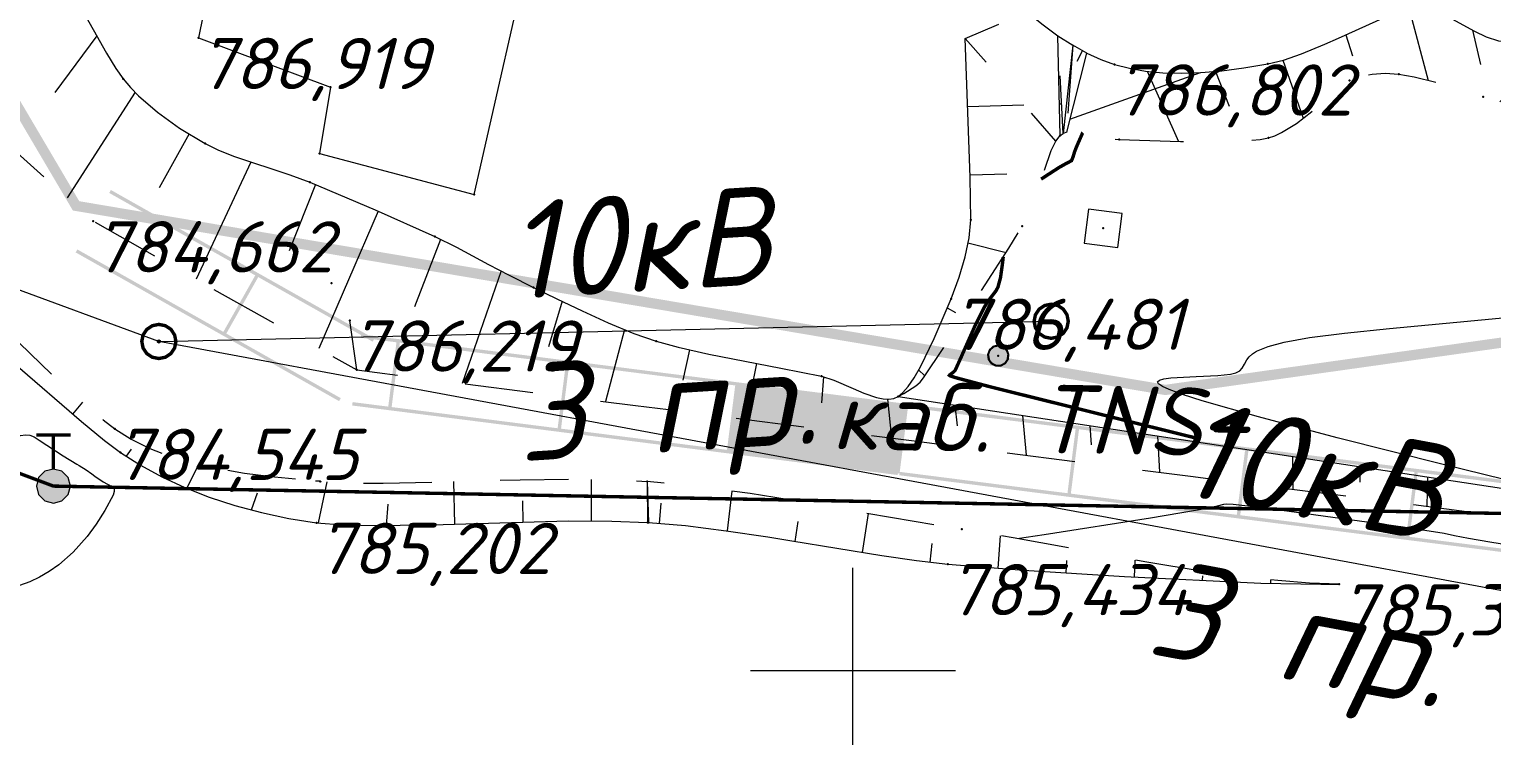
# Model space of a CAD drawing. Header units: metres. Extents: x 629572 to 645168, y 4785785 to 4790166.
# Drawn here: x 634375.88 to 634418.71, y 4788198.08 to 4788218.77 of the extents above; entities that cross this region are included whole.
import ezdxf

# ---------------------------------------------------------------- set-up
doc = ezdxf.new("R2010")
doc.units = ezdxf.units.M
for name, pattern in [('Сплошная', [0]), ('Сплошная_0_50', [0]), ('Штриховая 2', [4, 2, -2])]:
    doc.linetypes.add(name, pattern=pattern)
doc.layers.get('0').update_dxf_attribs({"linetype": 'CONTINUOUS'})
for name, color, linetype in [('Горизонтали', 7, 'CONTINUOUS'), ('Здания и строения', 7, 'CONTINUOUS'), ('каб.TNS+', 7, 'CONTINUOUS'), ('Кабельные столбики-сторожки', 7, 'CONTINUOUS'), ('красная линия', 7, 'CONTINUOUS'), ('Нурсултан', 7, 'CONTINUOUS'), ('Оттяжки для опор', 7, 'CONTINUOUS'), ('Сетка координатная', 7, 'CONTINUOUS'), ('Стенка подпорная', 7, 'CONTINUOUS'), ('Столбы железобетонные', 7, 'CONTINUOUS'), ('тест', 7, 'CONTINUOUS')]:
    doc.layers.add(name, color=color, linetype=linetype)
doc.layers.add('ЛЭП в.напряж.', color=10, linetype='SIL_KAB_VYSVOLT', lineweight=13)
doc.styles.add('ISOCPEUR', font='isocpeui.ttf')
doc.styles.get("Standard").update_dxf_attribs({"font": 'isocpeui.ttf'})
doc.linetypes.add('SIL_KAB_VYSVOLT', pattern='A,1.5,["<<",Standard,S=1.6,R=0,X=-1.5,Y=-0.8],5,0,1.5,[">>",Standard,S=1.6,R=0,X=-2.14,Y=-0.8],-2,8,-2', length=20)
doc.linetypes.add('TELEFON', pattern='A,8,["o",Standard,S=1,R=0,X=-4.33,Y=-0.34],-2', length=10)

# ---------------------------------------------------------------- blocks, each defined once
blk = doc.blocks.new('26 - 108.1.1 опоры  жб d-1.0')
blk.add_hatch(color=7).paths.add_polyline_path([(0, 0.05), (-0.05, 0), (0, -0.05), (0.05, 0)])
at = {"color": 7, "linetype": 'Continuous', "lineweight": 0, "const_width": 0.1, "flags": 128}
blk.add_lwpolyline([(0, 0.5), (0.191, 0.462), (0.354, 0.354), (0.462, 0.191), (0.5, 0), (0.462, -0.191), (0.354, -0.354), (0.191, -0.462), (0, -0.5), (-0.191, -0.462), (-0.354, -0.354), (-0.462, -0.191), (-0.5, 0), (-0.462, 0.191), (-0.354, 0.354), (-0.191, 0.462), (0, 0.5)], close=True, dxfattribs=at)
at = {"color": 7, "linetype": 'Continuous', "lineweight": 0, "true_color": 0xffffff, "flags": 128}
blk.add_lwpolyline([(0, 0.5), (-0.25, 0.433), (-0.433, 0.25), (-0.5, 0), (-0.433, -0.25), (-0.25, -0.433), (0, -0.5), (0.25, -0.433), (0.433, -0.25), (0.5, 0), (0.433, 0.25), (0.25, 0.433), (0, 0.5)], close=True, dxfattribs=at)
at = {"color": 7, "linetype": 'Continuous', "lineweight": 0, "flags": 128}
for points in [[(0, 0.05), (-0.05, 0), (0, -0.05), (0.05, 0), (0, 0.05)], [(0, 0.05), (0.043, 0.025), (0.043, -0.025), (0, -0.05), (-0.043, -0.025), (-0.043, 0.025), (0, 0.05)]]:
    blk.add_lwpolyline(points, close=True, dxfattribs=at)
at = {"color": 7, "style": 'ISOCPEUR', "flags": 1}
for tag in ['Отметка(высота) верхнего провода', 'Отметка(высота) нижнего провода', 'X', 'Высота', 'Отметка', 'Имя объекта CREDO-III', 'Код объекта CREDO-III', 'Номер', 'Y']:
    blk.add_attdef(tag, (0, 0), '', height=2.5, dxfattribs=at)
blk = doc.blocks.new('20 - 106.1.1 столбы дерев d-0.6')
at = {"true_color": 0xffffff}
blk.add_hatch(color=7, dxfattribs=at).paths.add_polyline_path([(0.295, 0.052), (0.193, 0.23), (0, 0.3), (0, 0.3), (-0.193, 0.23), (-0.295, 0.052), (-0.26, -0.15), (-0.103, -0.282), (0.103, -0.282), (0.26, -0.15)])
at = {"color": 7, "linetype": 'Continuous', "lineweight": 0, "const_width": 0.06, "flags": 128}
blk.add_lwpolyline([(0, 0.3), (0.139, 0.266), (0.247, 0.17), (0.298, 0.036), (0.281, -0.106), (0.199, -0.225), (0.072, -0.291), (-0.072, -0.291), (-0.199, -0.225), (-0.281, -0.106), (-0.298, 0.036), (-0.247, 0.17), (-0.139, 0.266), (0, 0.3)], close=True, dxfattribs=at)
at = {"color": 7, "linetype": 'Continuous', "lineweight": 0, "true_color": 0xffffff, "flags": 128}
blk.add_lwpolyline([(0, 0.3), (-0.193, 0.23), (-0.295, 0.052), (-0.26, -0.15), (-0.103, -0.282), (0.103, -0.282), (0.26, -0.15), (0.295, 0.052), (0.193, 0.23), (0, 0.3)], close=True, dxfattribs=at)
at = {"color": 7, "style": 'ISOCPEUR', "flags": 1}
for tag in ['X', 'Высота', 'Отметка', 'Имя объекта CREDO-III', 'Код объекта CREDO-III', 'Номер', 'Y']:
    blk.add_attdef(tag, (0, 0), '', height=2.5, dxfattribs=at)
blk = doc.blocks.new('1010 - 119.2 эл.кабел.столбики-сторожки')
blk.add_hatch(color=7).paths.add_polyline_path([(0, 0.5), (-0.25, 0.433), (-0.433, 0.25), (-0.5, 0), (-0.433, -0.25), (-0.25, -0.433), (0, -0.5), (0.25, -0.433), (0.433, -0.25), (0.5, 0), (0.433, 0.25), (0.25, 0.433), (0, 0.5)])
at = {"color": 7, "linetype": 'Continuous', "lineweight": 0, "const_width": 0.1, "flags": 128}
for points in [[(-0.5, 1.5), (0.5, 1.5)], [(0, 0.5), (0, 1.5)]]:
    blk.add_lwpolyline(points, dxfattribs=at)
at = {"color": 7, "linetype": 'Continuous', "lineweight": 0, "flags": 128}
blk.add_lwpolyline([(0, 0.5), (-0.25, 0.433), (-0.433, 0.25), (-0.5, 0), (-0.433, -0.25), (-0.25, -0.433), (0, -0.5), (0.25, -0.433), (0.433, -0.25), (0.5, 0), (0.433, 0.25), (0.25, 0.433), (0, 0.5)], close=True, dxfattribs=at)
at = {"color": 7, "style": 'ISOCPEUR', "flags": 1}
for tag in ['X', 'Отметка', 'Отметка', 'Имя объекта CREDO-III', 'Код объекта CREDO-III', 'Примечание', 'Тип попереч. профиля', 'Y']:
    blk.add_attdef(tag, (0, 0), '', height=2.5, dxfattribs=at)
blk = doc.blocks.new('Крест')
at = {"color": 0, "linetype": 'Continuous', "lineweight": 0, "flags": 128}
for points in [[(0, -1), (0, 1)], [(-1, 0), (1, 0)]]:
    blk.add_lwpolyline(points, dxfattribs=at)

msp = doc.modelspace()

# ---------------------------------------------------------------- hatches: boundary and pattern name
at = {"layer": 'Стенка подпорная'}
h = msp.add_hatch(color=7, dxfattribs=at)
h.paths.add_polyline_path([(634378.223, 4788213.98), (634378.223, 4788213.979), (634382.499, 4788211.565), (634381.565, 4788209.911), (634377.289, 4788212.325), (634377.24, 4788212.238), (634377.24, 4788212.238), (634381.56, 4788209.799), (634384.954, 4788207.883), (634384.992, 4788207.951), (634385.003, 4788207.97), (634381.652, 4788209.861), (634382.586, 4788211.516), (634385.6, 4788209.815), (634385.59, 4788209.739), (634385.775, 4788209.716), (634385.937, 4788209.624), (634385.974, 4788209.69), (634386.634, 4788209.606), (634386.394, 4788207.722), (634385.35, 4788207.855), (634385.347, 4788207.833), (634385.337, 4788207.755), (634386.431, 4788207.616), (634391.391, 4788206.984), (634396.35, 4788206.352), (634401.31, 4788205.72), (634401.315, 4788205.759), (634401.325, 4788205.758), (634401.327, 4788205.768), (634401.317, 4788205.769), (634401.317, 4788205.769), (634401.327, 4788205.768), (634401.366, 4788205.763), (634401.619, 4788207.747), (634401.579, 4788207.752), (634401.581, 4788207.762), (634401.571, 4788207.763), (634401.576, 4788207.803), (634396.616, 4788208.435), (634391.656, 4788209.067), (634386.696, 4788209.699), (634385.807, 4788209.813), (634382.592, 4788211.628), (634378.272, 4788214.066)])
h.paths.add_polyline_path([(634396.554, 4788208.342), (634396.313, 4788206.457), (634391.453, 4788207.077), (634391.693, 4788208.962)], flags=16)
h.paths.add_polyline_path([(634391.594, 4788208.974), (634391.354, 4788207.089), (634386.493, 4788207.709), (634386.733, 4788209.594)], flags=16)
h = msp.add_hatch(color=7, dxfattribs=at)
h.paths.add_polyline_path([(634426.292, 4788203.594), (634426.418, 4788204.586), (634426.42, 4788204.596), (634426.425, 4788204.636), (634421.465, 4788205.268), (634416.505, 4788205.9), (634411.545, 4788206.532), (634406.585, 4788207.164), (634401.625, 4788207.796), (634401.613, 4788207.697), (634406.523, 4788207.071), (634406.283, 4788205.187), (634401.373, 4788205.812), (634401.36, 4788205.713), (634406.32, 4788205.081), (634411.28, 4788204.449), (634416.239, 4788203.817), (634421.199, 4788203.185), (634426.159, 4788202.552), (634426.172, 4788202.652)])
h.paths.add_polyline_path([(634421.403, 4788205.175), (634421.162, 4788203.29), (634416.302, 4788203.91), (634416.542, 4788205.794)], flags=16)
h.paths.add_polyline_path([(634411.483, 4788206.439), (634411.243, 4788204.554), (634406.382, 4788205.174), (634406.622, 4788207.059)], flags=16)
h.paths.add_polyline_path([(634416.443, 4788205.807), (634416.203, 4788203.922), (634411.342, 4788204.542), (634411.582, 4788206.427)], flags=16)

# ---------------------------------------------------------------- linework, layer by layer
at = {"layer": 'Горизонтали', "color": 34, "linetype": 'Сплошная', "lineweight": 0, "true_color": 0xa55200, "flags": 128}
for points, elevation in [([(634419.626, 4788205.448), (634417.328, 4788206.02), (634414.185, 4788206.811), (634411.876, 4788207.419), (634410.223, 4788207.892), (634409.654, 4788208.074), (634409.257, 4788208.22), (634409.063, 4788208.31), (634408.952, 4788208.386), (634408.923, 4788208.449), (634408.974, 4788208.499), (634409.101, 4788208.536), (634409.309, 4788208.565), (634410.05, 4788208.602), (634410.69, 4788208.63), (634411.058, 4788208.672), (634411.214, 4788208.713), (634411.326, 4788208.771), (634411.403, 4788208.848), (634411.468, 4788208.968), (634411.531, 4788209.089), (634411.602, 4788209.182), (634411.697, 4788209.266), (634411.818, 4788209.344), (634412.157, 4788209.487), (634412.628, 4788209.612), (634413.366, 4788209.742), (634414.391, 4788209.874), (634415.713, 4788210.011), (634417.684, 4788210.191), (634420.783, 4788210.487), (634421.916, 4788210.628), (634423.2, 4788210.816), (634424.037, 4788210.94), (634424.556, 4788210.997), (634424.971, 4788211.012), (634425.314, 4788210.985), (634425.575, 4788210.926), (634425.837, 4788210.833), (634426.104, 4788210.704), (634426.431, 4788210.513), (634426.795, 4788210.309), (634426.922, 4788210.263), (634427.034, 4788210.246), (634427.18, 4788210.266), (634427.333, 4788210.34), (634427.502, 4788210.47), (634427.749, 4788210.702), (634428.126, 4788211.052), (634428.46, 4788211.315), (634428.79, 4788211.532), (634429.285, 4788211.824), (634429.854, 4788212.161), (634430.222, 4788212.415), (634430.49, 4788212.652), (634430.659, 4788212.878), (634430.716, 4788213.008), (634430.749, 4788213.146), (634430.757, 4788213.293), (634430.741, 4788213.451), (634430.64, 4788213.792), (634430.424, 4788214.241), (634430.268, 4788214.56), (634430.202, 4788214.778), (634430.194, 4788214.97), (634430.243, 4788215.134), (634430.353, 4788215.284), (634430.462, 4788215.394), (634430.463, 4788215.394), (634430.489, 4788215.414), (634430.512, 4788215.437), (634430.535, 4788215.468), (634430.565, 4788215.527), (634430.589, 4788215.6), (634430.606, 4788215.684), (634430.606, 4788215.685), (634430.629, 4788215.749), (634430.699, 4788215.831), (634430.81, 4788215.927), (634430.923, 4788216), (634431.034, 4788216.046), (634431.141, 4788216.064), (634431.253, 4788216.054), (634431.379, 4788216.017), (634431.688, 4788215.853), (634431.82, 4788215.763), (634431.926, 4788215.66), (634432.203, 4788215.278), (634432.344, 4788215.057), (634432.661, 4788214.564), (634432.919, 4788214.2), (634433.161, 4788213.905), (634433.387, 4788213.679), (634433.648, 4788213.488), (634433.935, 4788213.344), (634434.244, 4788213.25), (634434.598, 4788213.199), (634434.719, 4788213.187), (634434.772, 4788213.182), (634434.833, 4788213.176), (634434.836, 4788213.176), (634434.845, 4788213.175)], 785.5), ([(634384.262, 4788205.545), (634384.287, 4788205.547), (634384.39, 4788205.549), (634384.43, 4788205.533), (634384.431, 4788205.533), (634384.433, 4788205.53), (634384.434, 4788205.529), (634384.434, 4788205.529), (634384.434, 4788205.529), (634384.434, 4788205.529)], 784.5), ([(634422.86, 4788203.136), (634422.611, 4788203.17), (634421.307, 4788203.354), (634419.677, 4788203.592), (634418.649, 4788203.752), (634418.031, 4788203.858), (634417.616, 4788203.939), (634417.319, 4788204.007), (634417.315, 4788204.008), (634416.11, 4788204.197), (634411.999, 4788204.754), (634411.136, 4788204.853), (634410.945, 4788204.864), (634410.854, 4788204.854), (634410.854, 4788204.854), (634410.663, 4788204.804), (634410.417, 4788204.75), (634410.034, 4788204.677), (634408.714, 4788204.461), (634405.598, 4788203.97), (634405.072, 4788203.887), (634404.879, 4788203.856), (634404.851, 4788203.852)], 785)]:
    msp.add_lwpolyline(points, dxfattribs=dict(at, elevation=elevation))
at = {"layer": 'Горизонтали', "color": 34, "linetype": 'Сплошная', "lineweight": 0, "const_width": 0.1, "elevation": 786, "flags": 128}
for points in [[(634405.512, 4788214.384), (634405.611, 4788214.449), (634406.036, 4788214.724), (634406.278, 4788214.86), (634406.31, 4788214.874), (634406.402, 4788214.925), (634406.445, 4788215.027), (634406.448, 4788215.039), (634406.487, 4788215.17), (634406.541, 4788215.312), (634406.618, 4788215.49), (634406.711, 4788215.701), (634406.726, 4788215.733), (634406.726, 4788215.734), (634406.731, 4788215.746), (634406.732, 4788215.747)], [(634410.13, 4788206.782), (634408.902, 4788207.086), (634404.001, 4788208.308), (634403.002, 4788208.572), (634402.847, 4788208.624), (634402.827, 4788208.638), (634402.836, 4788208.651), (634402.836, 4788208.651), (634402.94, 4788208.729), (634402.998, 4788208.791), (634403.179, 4788209.193), (634403.205, 4788209.252), (634403.582, 4788210.103), (634403.845, 4788210.628), (634403.968, 4788210.825), (634404.105, 4788211.002), (634404.194, 4788211.118), (634404.247, 4788211.22), (634404.322, 4788211.497), (634404.383, 4788211.931), (634404.397, 4788212.054), (634404.401, 4788212.091), (634404.402, 4788212.099), (634404.402, 4788212.105)]]:
    msp.add_lwpolyline(points, dxfattribs=at)
at = {"layer": 'Горизонтали', "color": 34, "linetype": 'Сплошная', "lineweight": 0, "true_color": 0xa55200, "elevation": 785, "flags": 128}
msp.add_lwpolyline([(634375.6, 4788202.489), (634375.095, 4788202.387), (634374.552, 4788202.357), (634374.007, 4788202.402), (634373.497, 4788202.519), (634373.271, 4788202.6), (634373.066, 4788202.696), (634372.885, 4788202.804), (634372.731, 4788202.924), (634372.607, 4788203.054), (634372.512, 4788203.192), (634372.448, 4788203.337), (634372.415, 4788203.489), (634372.411, 4788203.625), (634372.429, 4788203.77), (634372.53, 4788204.086), (634372.718, 4788204.437), (634372.991, 4788204.818), (634373.355, 4788205.233), (634373.792, 4788205.661), (634374.285, 4788206.084), (634374.779, 4788206.454), (634375.252, 4788206.742), (634375.448, 4788206.829), (634375.621, 4788206.881), (634375.769, 4788206.898), (634375.902, 4788206.882), (634376.026, 4788206.835), (634376.174, 4788206.745), (634376.176, 4788206.743), (634376.878, 4788206.282), (634377.278, 4788206.034), (634377.345, 4788205.995), (634377.55, 4788205.87), (634377.716, 4788205.75), (634377.799, 4788205.689), (634378.05, 4788205.522), (634378.302, 4788205.38), (634378.303, 4788205.379), (634378.348, 4788205.35), (634378.37, 4788205.316), (634378.371, 4788205.239), (634378.336, 4788205.125), (634378.099, 4788204.678), (634377.844, 4788204.281), (634377.576, 4788203.919), (634377.171, 4788203.465), (634376.744, 4788203.086), (634376.468, 4788202.89), (634376.185, 4788202.725), (634375.895, 4788202.591), (634375.6, 4788202.489)], close=True, dxfattribs=at)
at = {"layer": 'Здания и строения', "color": 8, "linetype": 'Сплошная', "lineweight": 0, "flags": 128}
msp.add_lwpolyline([(634381.997, 4788224.26), (634380.84, 4788218.519), (634384.707, 4788217.079), (634384.381, 4788215.137), (634388.905, 4788213.929), (634390.732, 4788221.967), (634381.997, 4788224.26)], close=True, dxfattribs=at)
at = {"layer": 'каб.TNS+', "color": 6, "linetype": 'TELEFON', "lineweight": 13, "const_width": 0.1, "flags": 128}
msp.add_lwpolyline([(638270.813, 4788133.687), (638193.602, 4788131.619), (638153.084, 4788130.094), (638066.482, 4788100.947), (638011.526, 4788045.935), (637996.5, 4788029.801), (637969.259, 4788028.232), (637969.23, 4788028.22), (637841.587, 4788016.866), (637760.758, 4788016.467), (637732.657, 4788017.43), (637667.163, 4787999.785), (637401.194, 4787932.441), (637269.927, 4787888.302), (637194.391, 4787823.922), (637136.709, 4787814.283), (637106.654, 4787810.567), (637089.638, 4787810.171), (637089.366, 4787910.212), (637066.761, 4787905.912), (636843.379, 4787868.532), (636788.513, 4787860.262), (636774.562, 4787887.226), (636711.899, 4787881.167), (636657.533, 4787873.006), (636554.764, 4787861.122), (636455.777, 4787831.223), (636434.918, 4787824.966), (636416.624, 4787808.72), (636304.267, 4787782.705), (636233.862, 4787772.269), (635989.861, 4787902.068), (635945.642, 4787983.21), (635945.279, 4787983.355), (635812.858, 4788009.948), (635741.502, 4788016.521), (635712.29, 4787997.799), (635689.435, 4787995.075), (635667.22, 4787994.642), (635660.21, 4788000.063), (635653.349, 4788024.57), (635563.056, 4788041.532), (635535.772, 4788046.908), (635514.092, 4788048.218), (635461.147, 4788049.694), (635402.158, 4788048.433), (635373.969, 4788051.91), (635330.663, 4788064.144), (635313.968, 4788070.275), (635301.548, 4788073.802), (635278.035, 4788082.722), (635224.613, 4788093.935), (635167.176, 4788095.166), (635130.187, 4788107.039), (635066.497, 4788114.071), (634802.661, 4788156.699), (634778.924, 4788160.199), (634765.28, 4788169.733), (634733.564, 4788170.831), (634651.904, 4788174.166), (634647.104, 4788179.829), (634433.393, 4788210.198), (634430.739, 4788207.656), (634426.743, 4788204.448), (634376.589, 4788205.395), (634325.052, 4788224.737), (634319.402, 4788227.368), (634104.504, 4788239.441), (633705.81, 4788334.102)], dxfattribs=at)
at = {"layer": 'красная линия', "color": 1, "linetype": 'Сплошная_0_50', "lineweight": 0, "true_color": 0xff0000, "const_width": 0.3, "elevation": 794.579, "flags": 128}
msp.add_lwpolyline([(635320.137, 4788059.506), (634985.355, 4788102.587), (634940.044, 4788116.908), (634898.849, 4788132.114), (634827.353, 4788142.613), (634829.041, 4788150.889), (634803.75, 4788153.197), (634741.75, 4788165.398), (634643.038, 4788172.889), (634637.145, 4788183.115), (634482.541, 4788213.707), (634442.553, 4788220.511), (634430.34, 4788211.192), (634409.151, 4788208.211), (634377.252, 4788213.601), (634364.752, 4788234.811), (634327.948, 4788241.586), (634037.251, 4788125.906), (633755.75, 4787960.189), (633740.048, 4787969.79), (633706.25, 4787916.702), (633678.555, 4787933.292), (633731.66, 4788017.386), (633754.949, 4788053.689), (633734.646, 4788065.299), (633749.642, 4788090.416), (633730.852, 4788097.487), (633705.25, 4788109.889), (633734.851, 4788214.392), (633702.738, 4788216.909), (633716.652, 4788255.713), (633682.838, 4788267.798), (633706.754, 4788323.81), (633460.25, 4788373.303), (633402.451, 4788382.295), (633380.345, 4788382.293), (633352.451, 4788386.192), (633331.041, 4788408.309), (633256.053, 4788419.898), (633167.836, 4788431.414), (633120.156, 4788439.093), (633026.641, 4788457.114), (632680.743, 4788510.71), (632641.247, 4788516.793)], dxfattribs=at)
at = {"layer": 'ЛЭП в.напряж.', "lineweight": 13}
for points in [[(634861.205, 4788065.116), (634848.368, 4788099.559), (634833.794, 4788140.681), (634781.231, 4788149.999), (634724.582, 4788158.953), (634664.876, 4788171.136), (634648.579, 4788163.798), (634634.207, 4788166.521), (634583.43, 4788169.564), (634515.805, 4788176.383), (634445.495, 4788202.638), (634424.908, 4788201.23), (634379.676, 4788209.63), (634326.586, 4788229.124)], [(634379.676, 4788209.63), (634405.807, 4788210.222)]]:
    msp.add_lwpolyline(points, dxfattribs=at)
at = {"layer": 'Нурсултан', "color": 251, "linetype": 'Сплошная', "lineweight": 0, "flags": 128}
for points in [[(634352.061, 4788249.564), (634351.891, 4788249.531), (634351.719, 4788249.472), (634351.542, 4788249.386), (634351.358, 4788249.271), (634351.032, 4788249.018), (634350.78, 4788248.795), (634350.305, 4788248.376), (634349.964, 4788248.125), (634347.821, 4788246.856), (634347.523, 4788246.679), (634347.047, 4788246.383), (634346.704, 4788246.126), (634346.446, 4788245.893), (634346.25, 4788245.66), (634346.113, 4788245.426), (634345.735, 4788244.532), (634345.466, 4788243.734), (634345.375, 4788243.381), (634345.315, 4788243.06), (634345.284, 4788242.773), (634345.284, 4788242.521), (634345.336, 4788242.023), (634345.43, 4788241.492), (634345.556, 4788240.972), (634345.711, 4788240.483), (634345.885, 4788240.049), (634346.079, 4788239.665), (634346.29, 4788239.337), (634346.517, 4788239.067), (634346.707, 4788238.898), (634346.959, 4788238.714), (634347.663, 4788238.299), (634348.527, 4788237.865), (634349.319, 4788237.495), (634350.41, 4788236.985), (634350.76, 4788236.805), (634350.996, 4788236.665), (634351.299, 4788236.434), (634351.644, 4788236.119), (634352.012, 4788235.743), (634352.326, 4788235.401), (634353.859, 4788234.501), (634354.109, 4788234.413), (634354.469, 4788234.19), (634354.877, 4788233.868), (634355.087, 4788233.701), (634355.544, 4788233.396), (634356.616, 4788232.68), (634357.632, 4788231.944), (634358.084, 4788231.587), (634358.474, 4788231.252), (634358.803, 4788230.94), (634359.071, 4788230.652), (634359.325, 4788230.336), (634359.571, 4788229.988), (634359.812, 4788229.607), (634360.054, 4788229.183), (634360.451, 4788228.4), (634361.466, 4788226.242), (634362.81, 4788223.401), (634364.295, 4788220.262), (634364.965, 4788218.931), (634365.415, 4788218.141), (634365.642, 4788217.821), (634365.906, 4788217.504), (634366.21, 4788217.184), (634366.562, 4788216.853), (634367.052, 4788216.435), (634367.784, 4788215.853), (634368.184, 4788215.534), (634368.672, 4788215.125), (634370.608, 4788213.361), (634372.997, 4788211.182), (634375.47, 4788208.963), (634377.41, 4788207.282), (634378.082, 4788206.733), (634378.554, 4788206.379), (634379.138, 4788206.007), (634379.768, 4788205.664), (634380.441, 4788205.352), (634381.154, 4788205.072), (634381.903, 4788204.828), (634382.68, 4788204.619), (634383.48, 4788204.45), (634384.292, 4788204.321), (634385.063, 4788204.258), (634386.109, 4788204.238), (634387.373, 4788204.257), (634388.004, 4788204.274), (634391.66, 4788204.375), (634392.944, 4788204.373), (634393.99, 4788204.333), (634394.015, 4788204.331), (634395.095, 4788204.238), (634396.287, 4788204.09), (634397.508, 4788203.906), (634398.211, 4788203.791), (634400.846, 4788203.36), (634401.863, 4788203.217), (634402.778, 4788203.112), (634404.991, 4788202.929), (634407.955, 4788202.747), (634411.942, 4788202.552), (634413.705, 4788202.521), (634414.237, 4788202.519)], [(634358.575, 4788246.18), (634358.249, 4788245.559), (634358.128, 4788245.267), (634358.037, 4788244.989), (634357.975, 4788244.719), (634357.94, 4788244.457), (634357.921, 4788243.988), (634357.937, 4788243.5), (634357.986, 4788243.029), (634358.065, 4788242.59), (634358.172, 4788242.199), (634358.306, 4788241.855), (634358.466, 4788241.56), (634358.65, 4788241.316), (634358.897, 4788241.075), (634359.246, 4788240.788), (634359.699, 4788240.454), (634360.262, 4788240.067), (634361.704, 4788239.141), (634363.964, 4788237.763), (634364.08, 4788237.605), (634364.22, 4788237.455), (634364.384, 4788237.314), (634364.576, 4788237.178), (634365.067, 4788236.909), (634365.829, 4788236.578), (634368.079, 4788234.213), (634369.077, 4788231.628), (634369.441, 4788230.682), (634370.005, 4788229.301), (634370.487, 4788228.249), (634370.707, 4788227.826), (634370.915, 4788227.467), (634371.17, 4788227.078), (634371.465, 4788226.677), (634371.801, 4788226.258), (634372.184, 4788225.818), (634372.989, 4788224.964), (634373.596, 4788224.357), (634374.916, 4788223.037), (634375.373, 4788222.538), (634375.726, 4788222.108), (634376.119, 4788221.555), (634376.551, 4788220.874), (634377.036, 4788220.045), (634377.366, 4788219.458), (634378.141, 4788218.077), (634378.418, 4788217.625), (634378.634, 4788217.319), (634378.847, 4788217.068), (634379.085, 4788216.821), (634379.634, 4788216.341), (634380.281, 4788215.877), (634381.032, 4788215.426), (634381.422, 4788215.233), (634381.888, 4788215.044), (634383.516, 4788214.506), (634384.096, 4788214.292), (634386.014, 4788213.483), (634387.761, 4788212.699), (634388.39, 4788212.388), (634389.334, 4788211.888), (634389.934, 4788211.57), (634390.65, 4788211.213), (634391.333, 4788210.883), (634392.073, 4788210.525), (634392.837, 4788210.175), (634393.581, 4788209.868), (634394.238, 4788209.64), (634394.886, 4788209.464), (634395.783, 4788209.261), (634397.892, 4788208.845), (634399.077, 4788208.611), (634399.446, 4788208.494), (634400.012, 4788208.251), (634400.324, 4788208.116), (634400.695, 4788207.988), (634400.886, 4788207.95), (634401.053, 4788207.942), (634401.198, 4788207.965), (634401.323, 4788208.019), (634423.877, 4788204.594), (634426.743, 4788204.448)], [(634403.267, 4788219.324), (634405.104, 4788219.27), (634405.571, 4788218.898), (634406.006, 4788218.583)], [(634406.26, 4788215.761), (634406.852, 4788218.077), (634407.258, 4788217.89), (634407.659, 4788217.745), (634408.097, 4788217.631), (634408.569, 4788217.549), (634409.074, 4788217.501), (634409.615, 4788217.486), (634410.189, 4788217.504), (634410.8, 4788217.555), (634411.45, 4788217.639), (634412.148, 4788217.757), (634412.608, 4788217.87), (634413.138, 4788218.05), (634413.817, 4788218.331), (634414.216, 4788218.511), (634415.627, 4788219.148), (634416.105, 4788219.318), (634416.463, 4788219.392), (634416.753, 4788219.382), (634417.071, 4788219.299), (634417.432, 4788219.14), (634418.203, 4788218.713), (634418.542, 4788218.551), (634418.903, 4788218.435), (634419.229, 4788218.402), (634419.88, 4788218.475), (634421.038, 4788218.675), (634425.813, 4788219.629), (634422.113, 4788215.614), (634421.037, 4788215.709), (634420.653, 4788215.786), (634421.038, 4788218.675)], [(634401.323, 4788208.019), (634401.464, 4788208.133), (634401.62, 4788208.316), (634401.79, 4788208.568), (634401.975, 4788208.887), (634402.379, 4788209.714), (634402.874, 4788210.882), (634403.112, 4788211.515), (634403.287, 4788212.106), (634403.401, 4788212.665), (634403.455, 4788213.193), (634403.437, 4788214.438), (634403.285, 4788218.505)], [(634406.072, 4788215.665), (634406.006, 4788218.583), (634406.436, 4788218.307), (634406.157, 4788215.723)], [(634406.852, 4788218.077), (634406.436, 4788218.307)], [(634385.47, 4788208.797), (634385.264, 4788210.247)], [(634393.975, 4788205.53), (634394.015, 4788204.331)]]:
    msp.add_lwpolyline(points, dxfattribs=at)
at = {"layer": 'Нурсултан', "color": 251, "linetype": 'Штриховая 2', "lineweight": 0, "flags": 128}
for points in [[(634349.964, 4788248.125), (634350.825, 4788246.547), (634350.221, 4788244.82), (634349.949, 4788243.925), (634349.856, 4788243.529), (634349.804, 4788243.201), (634349.793, 4788242.939), (634349.822, 4788242.74), (634349.888, 4788242.597), (634349.997, 4788242.466), (634350.15, 4788242.347), (634350.35, 4788242.237), (634350.785, 4788242.07), (634351.876, 4788241.744), (634352.301, 4788241.568), (634353.701, 4788240.944), (634354.229, 4788240.68), (634354.506, 4788240.517), (634354.748, 4788240.351), (634354.958, 4788240.18), (634355.139, 4788240.004), (634355.504, 4788239.537), (634355.957, 4788238.83), (634357.755, 4788235.658), (634361.904, 4788228.639), (634362.15, 4788228.198), (634362.455, 4788227.729), (634363.717, 4788226.037), (634364.147, 4788225.401), (634364.204, 4788225.307), (634364.6, 4788224.576), (634366.244, 4788221.355), (634367.231, 4788219.539), (634367.773, 4788218.608), (634368.286, 4788217.782), (634368.772, 4788217.058), (634369.231, 4788216.434), (634370.058, 4788215.426), (634371.14, 4788214.196), (634372.431, 4788212.798), (634373.842, 4788211.329), (634375.272, 4788209.894), (634376.574, 4788208.641), (634377.634, 4788207.681), (634378.05, 4788207.331), (634378.383, 4788207.075), (634378.867, 4788206.767), (634379.408, 4788206.498), (634380.009, 4788206.266), (634380.675, 4788206.069), (634381.383, 4788205.911), (634382.181, 4788205.777), (634383.065, 4788205.666), (634384.403, 4788205.531), (634385.191, 4788205.484), (634386.245, 4788205.477), (634390.258, 4788205.581), (634391.761, 4788205.6), (634392.955, 4788205.582), (634393.975, 4788205.53)], [(634364.384, 4788237.314), (634358.797, 4788235.933), (634360.834, 4788231.032), (634361.482, 4788229.541), (634361.904, 4788228.639), (634362.15, 4788228.198), (634362.455, 4788227.729), (634363.717, 4788226.037), (634364.147, 4788225.401), (634364.204, 4788225.307), (634370.98, 4788219.23), (634377.756, 4788213.152), (634385.47, 4788208.797), (634393.634, 4788207.756), (634401.799, 4788206.716), (634409.963, 4788205.675), (634418.128, 4788204.635), (634426.292, 4788203.594)], [(634401.323, 4788208.019), (634401.495, 4788208.109), (634401.843, 4788208.329), (634401.968, 4788208.442), (634402.067, 4788208.563), (634403.878, 4788211.289), (634404.568, 4788212.363), (634404.958, 4788213.004), (634405.103, 4788213.292), (634405.252, 4788213.652), (634405.808, 4788215.218), (634405.944, 4788215.499), (634403.285, 4788218.505), (634405.104, 4788219.27), (634403.9, 4788220.323), (634403.647, 4788220.09), (634403.448, 4788219.833), (634403.32, 4788219.575), (634403.267, 4788219.324)], [(634405.944, 4788215.499), (634406.072, 4788215.665), (634406.157, 4788215.723), (634406.006, 4788218.583)], [(634406.436, 4788218.307), (634406.26, 4788215.761), (634406.381, 4788215.78), (634406.523, 4788215.779), (634406.804, 4788215.737), (634407.497, 4788215.577), (634407.801, 4788215.544), (634409.59, 4788215.486), (634410.712, 4788215.477), (634411.6, 4788215.513), (634411.925, 4788215.548), (634412.17, 4788215.595), (634412.356, 4788215.656), (634412.554, 4788215.745), (634412.991, 4788216.015), (634413.442, 4788216.365), (634414.279, 4788217.091), (634414.544, 4788217.274), (634414.85, 4788217.389), (634415.201, 4788217.46), (634415.588, 4788217.483), (634415.99, 4788217.458), (634416.432, 4788217.376), (634417.068, 4788217.218), (634417.793, 4788217.011), (634418.458, 4788216.796), (634418.904, 4788216.607), (634421.038, 4788218.675)], [(634406.26, 4788215.761), (634406.157, 4788215.723)], [(634414.237, 4788202.519), (634413.37, 4788202.556), (634412.443, 4788202.628), (634411.451, 4788202.735), (634410.379, 4788202.879), (634408.55, 4788203.174), (634404.692, 4788203.881), (634403.193, 4788204.13), (634401.791, 4788204.354), (634398.487, 4788204.933), (634396.991, 4788205.176), (634395.402, 4788205.392), (634393.975, 4788205.53), (634393.99, 4788204.333)]]:
    msp.add_lwpolyline(points, dxfattribs=at)
at = {"layer": 'Нурсултан', "color": 251, "linetype": 'Continuous', "lineweight": 0, "flags": 128}
for points in [[(634416.291, 4788219.356), (634416.85, 4788217.272)], [(634377.86, 4788218.576), (634376.633, 4788216.918)], [(634414.439, 4788218.612), (634414.631, 4788217.996)], [(634418.142, 4788218.748), (634418.377, 4788217.739)], [(634406.725, 4788218.147), (634406.553, 4788217.824)], [(634406.372, 4788217.712), (634406.395, 4788217.709)], [(634412.586, 4788217.865), (634413.19, 4788216.169)], [(634406.356, 4788216.139), (634410.183, 4788217.504)], [(634408.619, 4788217.545), (634409.533, 4788215.488)], [(634410.615, 4788217.54), (634411.023, 4788216.523)], [(634378.981, 4788216.929), (634376.989, 4788213.84)], [(634403.36, 4788216.506), (634405.007, 4788216.559)], [(634406.051, 4788216.584), (634406.112, 4788216.585)], [(634380.559, 4788215.71), (634379.686, 4788214.133)], [(634382.373, 4788214.884), (634380.765, 4788211.453)], [(634384.26, 4788214.223), (634383.488, 4788212.287)], [(634403.435, 4788214.508), (634404.505, 4788214.536)], [(634386.102, 4788213.443), (634384.361, 4788209.423)], [(634387.924, 4788212.619), (634387.159, 4788210.649)], [(634403.37, 4788212.514), (634404.489, 4788212.239)], [(634389.698, 4788211.695), (634388.561, 4788208.403)], [(634391.489, 4788210.807), (634391.084, 4788209.47)], [(634402.76, 4788210.614), (634403.004, 4788210.477)], [(634393.31, 4788209.98), (634392.754, 4788207.869)], [(634395.217, 4788209.389), (634395.018, 4788208.497)], [(634397.176, 4788208.986), (634396.845, 4788207.347)], [(634401.924, 4788208.798), (634402.107, 4788208.622)], [(634399.137, 4788208.592), (634399.08, 4788207.831)], [(634377.156, 4788207.503), (634377.449, 4788207.849)], [(634401.018, 4788207.944), (634401.132, 4788206.801)], [(634402.986, 4788207.766), (634403.054, 4788207.157)], [(634404.964, 4788207.466), (634405.071, 4788206.299)], [(634406.941, 4788207.166), (634406.981, 4788206.608)], [(634378.727, 4788206.268), (634378.871, 4788206.481)], [(634408.918, 4788206.866), (634408.974, 4788205.801)], [(634410.896, 4788206.565), (634410.912, 4788206.059)], [(634380.491, 4788205.332), (634380.845, 4788206.031)], [(634412.873, 4788206.265), (634412.885, 4788205.303)], [(634414.85, 4788205.965), (634414.847, 4788205.509)], [(634416.828, 4788205.665), (634416.804, 4788204.803)], [(634382.386, 4788204.698), (634382.565, 4788205.202)], [(634384.348, 4788204.316), (634384.606, 4788205.519)], [(634388.345, 4788204.284), (634388.312, 4788205.531)], [(634392.343, 4788204.374), (634392.346, 4788205.591)], [(634396.329, 4788204.084), (634396.467, 4788205.247)], [(634386.345, 4788204.242), (634386.396, 4788204.862)], [(634390.344, 4788204.339), (634390.332, 4788204.96)], [(634394.341, 4788204.303), (634394.384, 4788204.894)], [(634398.305, 4788203.776), (634398.399, 4788204.354)], [(634400.279, 4788203.453), (634400.454, 4788204.588)], [(634404.25, 4788202.99), (634404.327, 4788203.942)], [(634402.259, 4788203.172), (634402.32, 4788203.716)], [(634406.245, 4788202.852), (634406.269, 4788203.22)], [(634408.242, 4788202.733), (634408.268, 4788203.225)], [(634410.239, 4788202.636), (634410.245, 4788202.767)], [(634412.237, 4788202.547), (634412.24, 4788202.649)]]:
    msp.add_lwpolyline(points, dxfattribs=at)
at = {"layer": 'Нурсултан', "color": 251, "linetype": 'Сплошная', "lineweight": 0, "flags": 128}
msp.add_lwpolyline([(634406.895, 4788213.504), (634406.769, 4788212.512), (634407.761, 4788212.386), (634407.887, 4788213.378), (634406.895, 4788213.504)], close=True, dxfattribs=at)
at = {"layer": 'Нурсултан', "color": 7}
for p in [(634380.84, 4788218.519, 0.242), (634407.659, 4788217.745, 0.125), (634412.148, 4788217.757, 0.206), (634378.634, 4788217.319, 0.067), (634414.544, 4788217.274, -0.703), (634415.99, 4788217.458, -0.774), (634384.707, 4788217.079, 0.263), (634418.458, 4788216.796, -0.825), (634406.072, 4788215.665, -0.589), (634407.801, 4788215.544, -0.816), (634412.17, 4788215.595, -0.991), (634381.032, 4788215.426, -0.02), (634384.381, 4788215.137, 0.167), (634384.096, 4788214.292, 0.108), (634388.905, 4788213.929, 0.202), (634377.756, 4788213.152, -2.015), (634403.455, 4788213.193, -0.224), (634404.958, 4788213.004, -0.77), (634407.328, 4788212.945, -0.909), (634387.761, 4788212.699, 0.101), (634384.734, 4788211.34, -0.25), (634390.65, 4788211.213, -0.014), (634402.874, 4788210.882, -0.196), (634385.264, 4788210.247, -0.458), (634405.807, 4788210.222, -1.003), (634379.676, 4788209.63, -1.909), (634394.238, 4788209.64, -0.272), (634404.256, 4788209.214, -1.151), (634385.47, 4788208.797, -1.745), (634399.077, 4788208.611, -0.322), (634401.323, 4788208.019, -0.22), (634378.383, 4788207.075, -2.132), (634378.554, 4788206.379, -1.549), (634376.589, 4788205.395, -1.8), (634384.403, 4788205.531, -2.178), (634393.975, 4788205.53, -1.831), (634384.292, 4788204.321, -1.475), (634393.99, 4788204.326, -1.477), (634394.015, 4788204.331, -1.468), (634403.193, 4788204.13, -1.737), (634402.778, 4788203.112, -1.243), (634414.237, 4788202.519, -1.334)]:
    msp.add_point(p, dxfattribs=at)
at = {"layer": 'тест', "color": 7}
for p in [(634378.383, 4788207.075, 784.545), (634378.554, 4788206.379, 785.128), (634384.403, 4788205.531, 784.499), (634393.975, 4788205.53, 784.846), (634384.292, 4788204.321, 785.202), (634393.99, 4788204.326, 785.2), (634394.015, 4788204.331, 785.209), (634403.193, 4788204.13, 784.94), (634402.778, 4788203.112, 785.434), (634414.237, 4788202.519, 785.343)]:
    msp.add_point(p, dxfattribs=at)

# ---------------------------------------------------------------- block references
at = {"layer": 'Кабельные столбики-сторожки', "color": 7, "linetype": 'Continuous'}
msp.add_blockref('1010 - 119.2 эл.кабел.столбики-сторожки', (634376.589, 4788205.395), dxfattribs=at)
at = {"layer": 'Оттяжки для опор', "color": 7, "linetype": 'Continuous'}
msp.add_blockref('20 - 106.1.1 столбы дерев d-0.6', (634404.256, 4788209.214), dxfattribs=at)
at = {"layer": 'Сетка координатная', "color": 136, "linetype": 'Continuous', "true_color": 0x008080, "xscale": 3, "yscale": 3}
msp.add_blockref('Крест', (634400, 4788200), dxfattribs=at)
at = {"layer": 'Столбы железобетонные', "color": 7, "linetype": 'Continuous'}
for p in [(634405.807, 4788210.222), (634379.676, 4788209.63)]:
    msp.add_blockref('26 - 108.1.1 опоры  жб d-1.0', p, dxfattribs=at)

# ---------------------------------------------------------------- texts
at = {"layer": 'каб.TNS+', "color": 6, "style": 'ISOCPEUR'}
msp.add_text('каб. TNS+', height=2, rotation=358.9183, dxfattribs=at).set_placement((634399.36, 4788206.483))
at = {"layer": 'ЛЭП в.напряж.', "color": 1, "char_height": 2.8505, "attachment_point": 7, "style": 'ISOCPEUR'}
for insert, rotation in [((634390.277, 4788205.337), 3.5574), ((634408.399, 4788199.743), 349.4434)]:
    msp.add_mtext('10кВ\\P3 пр.', dxfattribs=dict(at, insert=insert, rotation=rotation))
at = {"layer": 'Нурсултан', "color": 251, "char_height": 1.5, "attachment_point": 1, "style": 'ISOCPEUR'}
for s, insert in [('786,919', (634380.84, 4788218.519, 0.242)), ('786,802', (634407.659, 4788217.745, 0.125)), ('784,662', (634377.756, 4788213.152, -2.015)), ('786,481', (634402.874, 4788210.882, -0.196)), ('786,219', (634385.264, 4788210.247, -0.458)), ('784,545', (634378.383, 4788207.075, -2.132)), ('785,202', (634384.292, 4788204.321, -1.475)), ('785,434', (634402.778, 4788203.112, -1.243)), ('785,343', (634414.237, 4788202.519, -1.334))]:
    msp.add_mtext(s, dxfattribs=dict(at, insert=insert))

doc.saveas('drawing.dxf')
